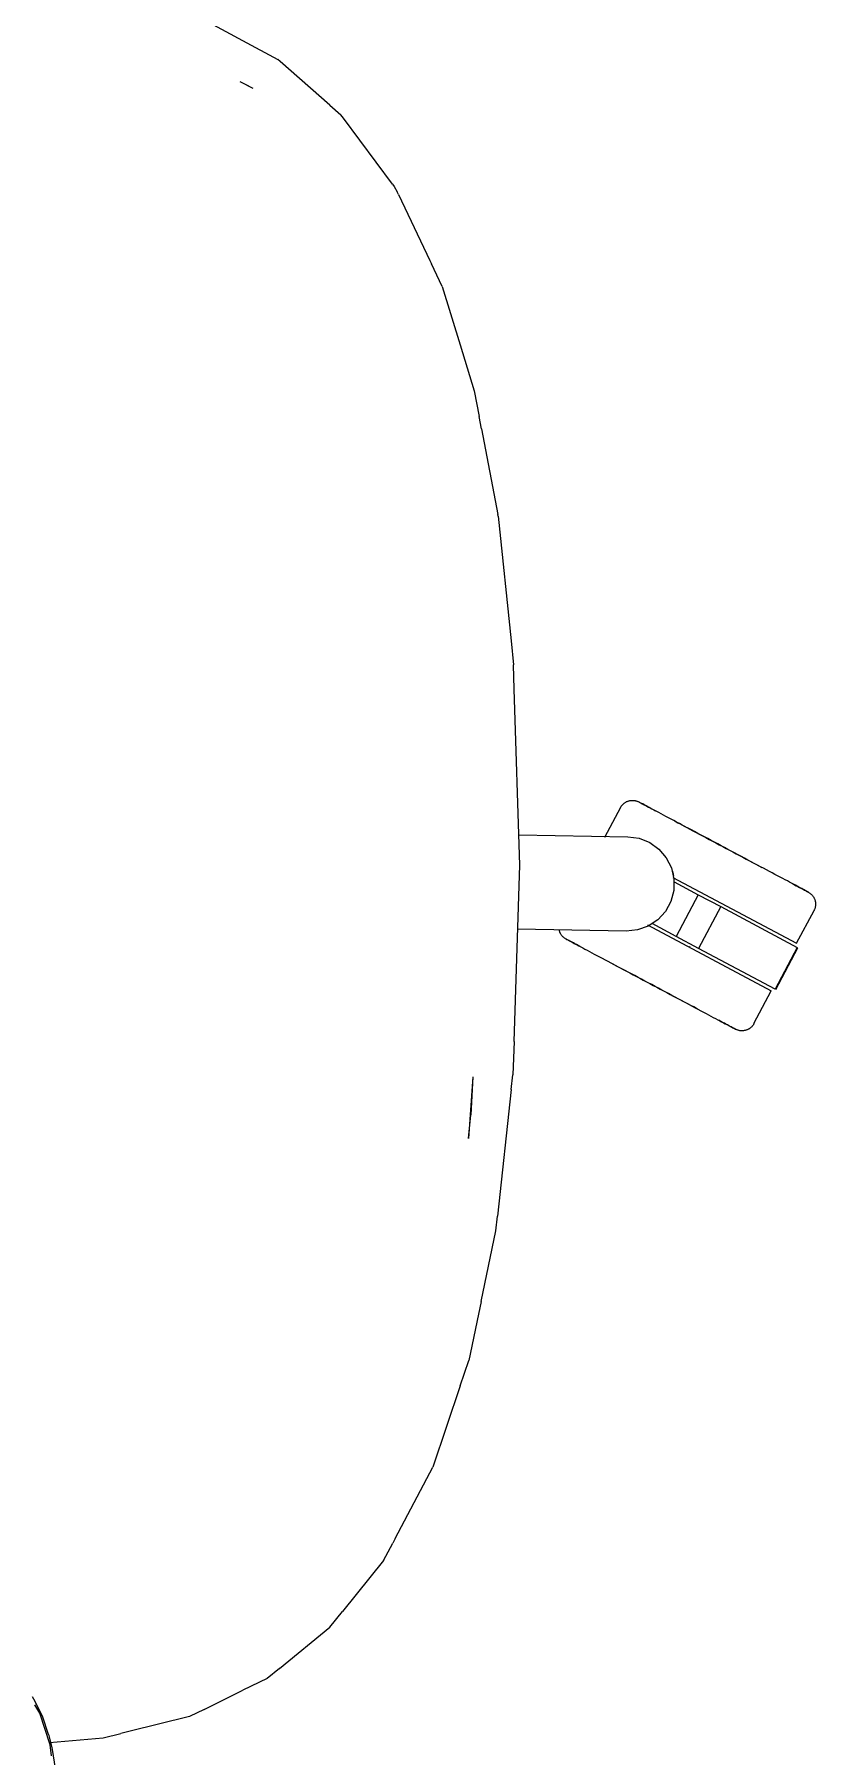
# Model space of a CAD drawing. Header units: millimetres. Extents: x 155927 to 295199, y -4084 to 97293.
# Drawn here: x 185533 to 185765, y 30484 to 30995 of the extents above; entities that cross this region are included whole.
import ezdxf

# ---------------------------------------------------------------- set-up
doc = ezdxf.new("R2010")
doc.units = ezdxf.units.MM
doc.header["$MEASUREMENT"] = 0
doc.layers.add('G-IMPT', color=8, linetype='CONTINUOUS', lineweight=9)
doc.layers.add('I-FURN', color=8, linetype='CONTINUOUS', lineweight=9)

msp = doc.modelspace()

# ---------------------------------------------------------------- linework, layer by layer
at = {"layer": 'G-IMPT'}
for p, q in [((185583.78, 30998.76), (185595.01, 30992.75)), ((185595.01, 30992.75), (185605.45, 30987.17)), ((185606.11, 30986.58), (185605.45, 30987.17)), ((185620.9, 30973.56), (185606.11, 30986.58)), ((185595.85, 30979.73), (185594.26, 30980.51)), ((185598.15, 30978.56), (185594.26, 30980.51)), ((185598.15, 30978.56), (185595.85, 30979.73)), ((185620.9, 30973.56), (185624.16, 30970.69)), ((185624.88, 30969.72), (185624.16, 30970.69)), ((185639.45, 30950.23), (185624.88, 30969.72)), ((185639.45, 30950.23), (185639.91, 30949.46)), ((185639.91, 30949.46), (185640.85, 30947.88)), ((185641.28, 30947.17), (185640.85, 30947.88)), ((185641.28, 30947.17), (185650.54, 30927.53)), ((185650.54, 30927.53), (185650.98, 30926.61)), ((185654.17, 30919.85), (185650.98, 30926.61)), ((185654.17, 30919.85), (185659.49, 30902.58)), ((185659.49, 30902.58), (185663.68, 30888.97)), ((185663.68, 30888.97), (185665.14, 30881.37)), ((185665.84, 30877.7), (185665.14, 30881.37)), ((185665.84, 30877.7), (185670.71, 30852.32)), ((185670.8, 30851.86), (185670.71, 30852.32)), ((185670.8, 30851.86), (185674.62, 30814.87)), ((185674.62, 30814.87), (185675.35, 30807.8)), ((185675.58, 30800.54), (185675.35, 30807.8)), ((185677.19, 30748.38), (185675.58, 30800.54)), ((185675.49, 30696.2), (185677.19, 30748.38)), ((185675.49, 30696.2), (185675.17, 30686.26)), ((185663.28, 30685.72), (185662.04, 30667.44)), ((185663.28, 30685.72), (185662.65, 30674.39)), ((185674.68, 30681.88), (185675.17, 30686.26)), ((185674.68, 30681.88), (185670.55, 30644.44)), ((185662.04, 30667.44), (185662.65, 30674.39)), ((185670.07, 30640.02), (185670.55, 30644.44)), ((185665.72, 30619.08), (185670.07, 30640.02)), ((185665.72, 30619.08), (185664.95, 30615.4)), ((185664.95, 30615.4), (185662.08, 30601.58)), ((185659.57, 30594.14), (185662.08, 30601.58)), ((185659.57, 30594.14), (185651.42, 30570.05)), ((185640.25, 30548.88), (185650.54, 30568.39)), ((185650.54, 30568.39), (185651.42, 30570.05)), ((185636.81, 30542.38), (185639.52, 30547.51)), ((185640.25, 30548.88), (185639.52, 30547.51)), ((185636.81, 30542.38), (185624.6, 30527.24)), ((185620.84, 30522.58), (185624.6, 30527.24)), ((185605.9, 30510.41), (185620.84, 30522.58)), ((185605.9, 30510.41), (185602.24, 30507.43)), ((185602.24, 30507.43), (185595.08, 30503.91)), ((185533.52, 30500.58), (185532.72, 30501.95)), ((185535.73, 30495.94), (185533.52, 30500.58)), ((185583.61, 30498.26), (185595.08, 30503.91)), ((185534.87, 30497.16), (185533.4, 30499.61)), ((185537.9, 30487.77), (185534.87, 30497.16)), ((185537.47, 30490.85), (185535.73, 30495.94)), ((185579.25, 30496.11), (185561.31, 30491.71)), ((185583.61, 30498.26), (185579.25, 30496.11)), ((185537.47, 30490.85), (185538.45, 30486.93)), ((185553.64, 30489.83), (185558.93, 30491.13)), ((185561.31, 30491.71), (185558.93, 30491.13)), ((185537.77, 30488.39), (185553.64, 30489.83)), ((185538.36, 30484.48), (185537.9, 30487.77)), ((185538.45, 30486.93), (185539.56, 30480.17))]:
    msp.add_line(p, q, dxfattribs=at)
at = {"layer": 'I-FURN'}
for p, q in [((185707.07, 30765.46), (185702.36, 30756.62)), ((185707.07, 30765.46), (185707.14, 30765.61)), ((185707.14, 30765.61), (185707.23, 30765.74)), ((185707.23, 30765.74), (185707.32, 30765.88)), ((185707.32, 30765.88), (185707.41, 30766.01)), ((185707.41, 30766.01), (185707.51, 30766.13)), ((185707.51, 30766.13), (185707.62, 30766.26)), ((185707.62, 30766.26), (185707.73, 30766.37)), ((185707.73, 30766.37), (185707.84, 30766.49)), ((185707.84, 30766.49), (185707.96, 30766.6)), ((185707.96, 30766.6), (185708.08, 30766.7)), ((185708.08, 30766.7), (185708.21, 30766.8)), ((185708.21, 30766.8), (185708.34, 30766.89)), ((185708.34, 30766.89), (185708.48, 30766.98)), ((185708.48, 30766.98), (185708.61, 30767.07)), ((185708.61, 30767.07), (185708.76, 30767.14)), ((185708.76, 30767.14), (185708.9, 30767.22)), ((185708.9, 30767.22), (185709.05, 30767.28)), ((185709.05, 30767.28), (185709.2, 30767.34)), ((185709.2, 30767.34), (185709.35, 30767.4)), ((185709.35, 30767.4), (185709.5, 30767.44)), ((185709.5, 30767.44), (185709.66, 30767.49)), ((185709.66, 30767.49), (185709.81, 30767.52)), ((185709.81, 30767.52), (185709.97, 30767.55)), ((185709.97, 30767.55), (185710.13, 30767.57)), ((185710.13, 30767.57), (185710.29, 30767.59)), ((185710.29, 30767.59), (185710.45, 30767.6)), ((185710.45, 30767.6), (185710.62, 30767.6)), ((185710.62, 30767.6), (185710.78, 30767.6)), ((185710.78, 30767.6), (185710.94, 30767.59)), ((185710.94, 30767.59), (185711.1, 30767.58)), ((185711.1, 30767.58), (185711.26, 30767.55)), ((185711.26, 30767.55), (185711.42, 30767.52)), ((185711.42, 30767.52), (185711.57, 30767.49)), ((185711.57, 30767.49), (185711.73, 30767.45)), ((185711.73, 30767.45), (185711.88, 30767.4)), ((185711.88, 30767.4), (185712.04, 30767.35)), ((185712.04, 30767.35), (185712.19, 30767.29)), ((185712.19, 30767.29), (185712.33, 30767.22)), ((185712.33, 30767.22), (185712.48, 30767.15)), ((185712.48, 30767.15), (185712.52, 30767.13)), ((185712.52, 30767.13), (185712.54, 30767.12)), ((185712.56, 30767.11), (185712.52, 30767.13)), ((185712.52, 30767.13), (185712.52, 30767.13)), ((185712.54, 30767.12), (185712.6, 30767.09)), ((185712.65, 30767.06), (185712.56, 30767.11)), ((185712.6, 30767.09), (185712.7, 30767.04)), ((185712.77, 30767), (185712.65, 30767.06)), ((185712.7, 30767.04), (185712.84, 30766.96)), ((185712.93, 30766.91), (185712.77, 30767)), ((185712.84, 30766.96), (185713.02, 30766.86)), ((185713.13, 30766.8), (185712.93, 30766.91)), ((185713.02, 30766.86), (185713.24, 30766.75)), ((185713.37, 30766.68), (185713.13, 30766.8)), ((185713.24, 30766.75), (185713.49, 30766.61)), ((185713.65, 30766.53), (185713.37, 30766.68)), ((185713.49, 30766.61), (185713.79, 30766.45)), ((185713.97, 30766.36), (185713.65, 30766.53)), ((185713.79, 30766.45), (185714.13, 30766.27)), ((185714.32, 30766.17), (185713.97, 30766.36)), ((185714.13, 30766.27), (185714.5, 30766.08)), ((185714.72, 30765.96), (185714.32, 30766.17)), ((185714.5, 30766.08), (185714.91, 30765.86)), ((185715.15, 30765.73), (185714.72, 30765.96)), ((185714.91, 30765.86), (185715.36, 30765.62)), ((185715.61, 30765.48), (185715.15, 30765.73)), ((185715.36, 30765.62), (185715.84, 30765.36)), ((185716.11, 30765.22), (185715.61, 30765.48)), ((185715.84, 30765.36), (185716.36, 30765.09)), ((185716.65, 30764.93), (185716.11, 30765.22)), ((185716.36, 30765.09), (185716.91, 30764.8)), ((185717.22, 30764.63), (185716.65, 30764.93)), ((185716.91, 30764.8), (185717.49, 30764.49)), ((185717.82, 30764.31), (185717.22, 30764.63)), ((185718.45, 30763.97), (185717.82, 30764.31)), ((185719.12, 30763.62), (185718.45, 30763.97)), ((185719.81, 30763.25), (185719.12, 30763.62)), ((185720.53, 30762.87), (185719.81, 30763.25)), ((185721.28, 30762.47), (185720.53, 30762.87)), ((185722.06, 30762.06), (185721.28, 30762.47)), ((185722.86, 30761.63), (185722.06, 30762.06)), ((185723.68, 30761.19), (185722.86, 30761.63)), ((185723.24, 30761.43), (185724.07, 30760.99)), ((185724.53, 30760.74), (185723.68, 30761.19)), ((185724.07, 30760.99), (185724.93, 30760.53)), ((185725.4, 30760.28), (185724.53, 30760.74)), ((185724.93, 30760.53), (185725.81, 30760.07)), ((185676.91, 30757.41), (185709.25, 30756.84)), ((185709.25, 30756.84), (185712.59, 30756.38)), ((185712.59, 30756.38), (185715.73, 30755.13)), ((185726.29, 30759.81), (185725.4, 30760.28)), ((185725.81, 30760.07), (185726.7, 30759.59)), ((185727.19, 30759.33), (185726.29, 30759.81)), ((185726.7, 30759.59), (185727.61, 30759.1)), ((185728.11, 30758.84), (185727.19, 30759.33)), ((185727.61, 30759.1), (185728.54, 30758.61)), ((185729.05, 30758.34), (185728.11, 30758.84)), ((185728.54, 30758.61), (185729.49, 30758.11)), ((185730, 30757.83), (185729.05, 30758.34)), ((185729.49, 30758.11), (185730.45, 30757.6)), ((185730.97, 30757.32), (185730, 30757.83)), ((185730.45, 30757.6), (185731.41, 30757.08)), ((185731.94, 30756.8), (185730.97, 30757.32)), ((185731.41, 30757.08), (185732.39, 30756.56)), ((185732.93, 30756.28), (185731.94, 30756.8)), ((185732.39, 30756.56), (185733.38, 30756.04)), ((185733.92, 30755.75), (185732.93, 30756.28)), ((185733.38, 30756.04), (185734.37, 30755.51)), ((185734.91, 30755.22), (185733.92, 30755.75)), ((185734.37, 30755.51), (185735.37, 30754.98)), ((185735.92, 30754.69), (185734.91, 30755.22)), ((185715.73, 30755.13), (185718.47, 30753.16)), ((185718.47, 30753.16), (185720.66, 30750.6)), ((185720.66, 30750.6), (185722.18, 30747.58)), ((185735.37, 30754.98), (185736.38, 30754.44)), ((185736.92, 30754.16), (185735.92, 30754.69)), ((185736.38, 30754.44), (185737.38, 30753.91)), ((185737.92, 30753.62), (185736.92, 30754.16)), ((185737.38, 30753.91), (185738.39, 30753.38)), ((185738.93, 30753.09), (185737.92, 30753.62)), ((185738.39, 30753.38), (185739.39, 30752.84)), ((185739.93, 30752.55), (185738.93, 30753.09)), ((185739.39, 30752.84), (185740.39, 30752.31)), ((185740.93, 30752.02), (185739.93, 30752.55)), ((185740.39, 30752.31), (185741.39, 30751.78)), ((185741.93, 30751.49), (185740.93, 30752.02)), ((185741.39, 30751.78), (185742.38, 30751.25)), ((185742.91, 30750.97), (185741.93, 30751.49)), ((185742.38, 30751.25), (185743.36, 30750.73)), ((185743.89, 30750.45), (185742.91, 30750.97)), ((185743.36, 30750.73), (185744.34, 30750.21)), ((185744.86, 30749.93), (185743.89, 30750.45)), ((185744.34, 30750.21), (185745.3, 30749.7)), ((185722.18, 30747.58), (185722.93, 30744.29)), ((185745.82, 30749.42), (185744.86, 30749.93)), ((185745.3, 30749.7), (185746.25, 30749.19)), ((185746.76, 30748.92), (185745.82, 30749.42)), ((185746.25, 30749.19), (185747.19, 30748.69)), ((185747.69, 30748.43), (185746.76, 30748.92)), ((185747.19, 30748.69), (185748.11, 30748.2)), ((185748.61, 30747.94), (185747.69, 30748.43)), ((185748.11, 30748.2), (185749.02, 30747.72)), ((185749.5, 30747.47), (185748.61, 30747.94)), ((185750.38, 30747), (185749.5, 30747.47)), ((185751.23, 30746.54), (185750.38, 30747)), ((185752.07, 30746.1), (185751.23, 30746.54)), ((185752.88, 30745.67), (185752.07, 30746.1)), ((185753.67, 30745.25), (185752.88, 30745.67)), ((185754.43, 30744.84), (185753.67, 30745.25)), ((185722.87, 30740.92), (185722, 30737.66)), ((185722.59, 30744.79), (185759.31, 30725.26)), ((185722.93, 30744.29), (185722.87, 30740.92)), ((185723, 30743.44), (185730.14, 30739.64)), ((185755.17, 30744.45), (185754.43, 30744.84)), ((185755.87, 30744.08), (185755.17, 30744.45)), ((185756.55, 30743.72), (185755.87, 30744.08)), ((185757.2, 30743.37), (185756.55, 30743.72)), ((185757.82, 30743.05), (185757.2, 30743.37)), ((185758.4, 30742.73), (185757.82, 30743.05)), ((185758.09, 30742.9), (185758.66, 30742.6)), ((185758.95, 30742.44), (185758.4, 30742.73)), ((185758.66, 30742.6), (185759.19, 30742.31)), ((185759.47, 30742.17), (185758.95, 30742.44)), ((185759.19, 30742.31), (185759.69, 30742.05)), ((185759.95, 30741.91), (185759.47, 30742.17)), ((185759.69, 30742.05), (185760.16, 30741.8)), ((185760.4, 30741.67), (185759.95, 30741.91)), ((185760.16, 30741.8), (185760.59, 30741.57)), ((185760.81, 30741.46), (185760.4, 30741.67)), ((185760.59, 30741.57), (185760.98, 30741.36)), ((185761.18, 30741.26), (185760.81, 30741.46)), ((185760.98, 30741.36), (185761.34, 30741.17)), ((185761.51, 30741.08), (185761.18, 30741.26)), ((185761.34, 30741.17), (185761.66, 30741)), ((185761.81, 30740.92), (185761.51, 30741.08)), ((185761.66, 30741), (185761.94, 30740.85)), ((185762.07, 30740.78), (185761.81, 30740.92)), ((185761.94, 30740.85), (185762.18, 30740.73)), ((185762.29, 30740.67), (185762.07, 30740.78)), ((185762.18, 30740.73), (185762.38, 30740.62)), ((185762.47, 30740.57), (185762.29, 30740.67)), ((185762.38, 30740.62), (185762.54, 30740.53)), ((185762.61, 30740.5), (185762.47, 30740.57)), ((185762.54, 30740.53), (185762.66, 30740.47)), ((185762.71, 30740.44), (185762.61, 30740.5)), ((185762.66, 30740.47), (185762.74, 30740.43)), ((185762.77, 30740.41), (185762.71, 30740.44)), ((185762.74, 30740.43), (185762.78, 30740.4)), ((185762.79, 30740.4), (185762.77, 30740.41)), ((185762.78, 30740.4), (185762.79, 30740.4)), ((185762.79, 30740.4), (185762.93, 30740.32)), ((185762.93, 30740.32), (185763.07, 30740.24)), ((185763.07, 30740.24), (185763.2, 30740.15)), ((185763.2, 30740.15), (185763.33, 30740.05)), ((185763.33, 30740.05), (185763.46, 30739.95)), ((185763.46, 30739.95), (185763.58, 30739.85)), ((185722, 30737.66), (185720.38, 30734.7)), ((185730.14, 30739.64), (185723.57, 30727.28)), ((185730.14, 30739.64), (185736.78, 30736.11)), ((185736.78, 30736.11), (185730.21, 30723.75)), ((185736.78, 30736.11), (185759.49, 30724.03)), ((185759.31, 30725.26), (185764.46, 30734.95)), ((185763.58, 30739.85), (185763.7, 30739.74)), ((185763.7, 30739.74), (185763.81, 30739.62)), ((185763.81, 30739.62), (185763.92, 30739.51)), ((185763.92, 30739.51), (185764.03, 30739.38)), ((185764.03, 30739.38), (185764.13, 30739.26)), ((185764.13, 30739.26), (185764.22, 30739.12)), ((185764.22, 30739.12), (185764.31, 30738.99)), ((185764.31, 30738.99), (185764.39, 30738.85)), ((185764.39, 30738.85), (185764.47, 30738.71)), ((185764.48, 30734.99), (185764.46, 30734.95)), ((185764.47, 30738.71), (185764.54, 30738.57)), ((185764.55, 30735.13), (185764.48, 30734.99)), ((185764.54, 30738.57), (185764.61, 30738.42)), ((185764.61, 30735.28), (185764.55, 30735.13)), ((185764.61, 30738.42), (185764.67, 30738.27)), ((185764.67, 30735.43), (185764.61, 30735.28)), ((185764.67, 30738.27), (185764.72, 30738.12)), ((185764.73, 30735.58), (185764.67, 30735.43)), ((185764.72, 30738.12), (185764.77, 30737.96)), ((185764.77, 30735.74), (185764.73, 30735.58)), ((185764.77, 30737.96), (185764.81, 30737.81)), ((185764.82, 30735.89), (185764.77, 30735.74)), ((185764.81, 30737.81), (185764.85, 30737.65)), ((185764.85, 30736.05), (185764.82, 30735.89)), ((185764.85, 30737.65), (185764.88, 30737.49)), ((185764.88, 30736.21), (185764.85, 30736.05)), ((185764.88, 30737.49), (185764.9, 30737.33)), ((185764.9, 30736.37), (185764.88, 30736.21)), ((185764.9, 30737.33), (185764.92, 30737.17)), ((185764.92, 30736.53), (185764.9, 30736.37)), ((185764.92, 30737.17), (185764.93, 30737.01)), ((185764.93, 30736.69), (185764.92, 30736.53)), ((185764.93, 30737.01), (185764.93, 30736.85)), ((185764.93, 30736.85), (185764.93, 30736.69)), ((185715.29, 30730.35), (185712.12, 30729.21)), ((185715.05, 30730.68), (185751.8, 30711.14)), ((185718.1, 30732.22), (185715.29, 30730.35)), ((185723.57, 30727.28), (185716.42, 30731.08)), ((185720.38, 30734.7), (185718.1, 30732.22)), ((185708.76, 30728.86), (185676.57, 30729.42)), ((185688.9, 30729.11), (185688.86, 30729.27)), ((185688.94, 30728.95), (185688.9, 30729.11)), ((185688.99, 30728.8), (185688.94, 30728.95)), ((185689.04, 30728.65), (185688.99, 30728.8)), ((185689.1, 30728.5), (185689.04, 30728.65)), ((185689.17, 30728.35), (185689.1, 30728.5)), ((185689.24, 30728.21), (185689.17, 30728.35)), ((185689.32, 30728.06), (185689.24, 30728.21)), ((185689.4, 30727.93), (185689.32, 30728.06)), ((185689.49, 30727.79), (185689.4, 30727.93)), ((185689.58, 30727.66), (185689.49, 30727.79)), ((185689.68, 30727.53), (185689.58, 30727.66)), ((185689.79, 30727.41), (185689.68, 30727.53)), ((185689.9, 30727.29), (185689.79, 30727.41)), ((185690.01, 30727.18), (185689.9, 30727.29)), ((185690.13, 30727.07), (185690.01, 30727.18)), ((185690.25, 30726.96), (185690.13, 30727.07)), ((185690.38, 30726.86), (185690.25, 30726.96)), ((185690.51, 30726.77), (185690.38, 30726.86)), ((185690.64, 30726.68), (185690.51, 30726.77)), ((185690.78, 30726.59), (185690.64, 30726.68)), ((185690.92, 30726.52), (185690.78, 30726.59)), ((185690.93, 30726.51), (185690.92, 30726.52)), ((185690.92, 30726.52), (185690.94, 30726.51)), ((185690.97, 30726.49), (185690.93, 30726.51)), ((185690.94, 30726.51), (185691, 30726.47)), ((185691.05, 30726.45), (185690.97, 30726.49)), ((185691, 30726.47), (185691.1, 30726.42)), ((185691.17, 30726.38), (185691.05, 30726.45)), ((185691.1, 30726.42), (185691.24, 30726.35)), ((185691.33, 30726.3), (185691.17, 30726.38)), ((185691.24, 30726.35), (185691.42, 30726.25)), ((185691.53, 30726.19), (185691.33, 30726.3)), ((185691.42, 30726.25), (185691.64, 30726.13)), ((185691.78, 30726.06), (185691.53, 30726.19)), ((185691.64, 30726.13), (185691.9, 30726)), ((185692.05, 30725.91), (185691.78, 30726.06)), ((185691.9, 30726), (185692.2, 30725.84)), ((185692.37, 30725.74), (185692.05, 30725.91)), ((185692.2, 30725.84), (185692.53, 30725.66)), ((185692.73, 30725.55), (185692.37, 30725.74)), ((185692.53, 30725.66), (185692.9, 30725.46)), ((185693.12, 30725.35), (185692.73, 30725.55)), ((185692.9, 30725.46), (185693.31, 30725.24)), ((185693.55, 30725.12), (185693.12, 30725.35)), ((185693.31, 30725.24), (185693.76, 30725.01)), ((185694.02, 30724.87), (185693.55, 30725.12)), ((185693.76, 30725.01), (185694.24, 30724.75)), ((185694.52, 30724.6), (185694.02, 30724.87)), ((185694.24, 30724.75), (185694.76, 30724.47)), ((185695.05, 30724.32), (185694.52, 30724.6)), ((185712.12, 30729.21), (185708.76, 30728.86)), ((185730.21, 30723.75), (185723.57, 30727.28)), ((185694.76, 30724.47), (185695.31, 30724.18)), ((185695.62, 30724.02), (185695.05, 30724.32)), ((185695.31, 30724.18), (185695.9, 30723.87)), ((185695.9, 30723.87), (185696.51, 30723.54)), ((185696.51, 30723.54), (185697.16, 30723.2)), ((185697.16, 30723.2), (185697.84, 30722.84)), ((185697.84, 30722.84), (185698.54, 30722.46)), ((185698.54, 30722.46), (185699.28, 30722.07)), ((185699.28, 30722.07), (185700.04, 30721.67)), ((185700.04, 30721.67), (185700.83, 30721.25)), ((185700.83, 30721.25), (185701.64, 30720.82)), ((185701.64, 30720.82), (185702.48, 30720.37)), ((185702.48, 30720.37), (185703.33, 30719.92)), ((185703.33, 30719.92), (185704.21, 30719.45)), ((185727.51, 30724.05), (185727.72, 30724.43)), ((185752.92, 30711.67), (185730.21, 30723.75)), ((185759.49, 30724.03), (185752.92, 30711.67)), ((185753.09, 30711.58), (185759.66, 30723.94)), ((185704.21, 30719.45), (185705.11, 30718.97)), ((185705.6, 30718.71), (185704.69, 30719.19)), ((185705.11, 30718.97), (185706.02, 30718.49)), ((185706.52, 30718.22), (185705.6, 30718.71)), ((185706.02, 30718.49), (185706.95, 30717.99)), ((185707.46, 30717.72), (185706.52, 30718.22)), ((185706.95, 30717.99), (185707.89, 30717.49)), ((185708.41, 30717.22), (185707.46, 30717.72)), ((185707.89, 30717.49), (185708.85, 30716.98)), ((185709.37, 30716.7), (185708.41, 30717.22)), ((185708.85, 30716.98), (185709.82, 30716.47)), ((185710.35, 30716.19), (185709.37, 30716.7)), ((185709.82, 30716.47), (185710.8, 30715.95)), ((185711.33, 30715.66), (185710.35, 30716.19)), ((185710.8, 30715.95), (185711.79, 30715.42)), ((185712.32, 30715.14), (185711.33, 30715.66)), ((185711.79, 30715.42), (185712.78, 30714.89)), ((185713.32, 30714.61), (185712.32, 30715.14)), ((185712.78, 30714.89), (185713.78, 30714.36)), ((185714.32, 30714.07), (185713.32, 30714.61)), ((185713.78, 30714.36), (185714.78, 30713.83)), ((185715.32, 30713.54), (185714.32, 30714.07)), ((185714.78, 30713.83), (185715.79, 30713.29)), ((185716.33, 30713.01), (185715.32, 30713.54)), ((185715.79, 30713.29), (185716.79, 30712.76)), ((185717.33, 30712.47), (185716.33, 30713.01)), ((185716.79, 30712.76), (185717.8, 30712.23)), ((185718.34, 30711.94), (185717.33, 30712.47)), ((185717.8, 30712.23), (185718.8, 30711.69)), ((185719.34, 30711.41), (185718.34, 30711.94)), ((185718.8, 30711.69), (185719.79, 30711.16)), ((185720.33, 30710.88), (185719.34, 30711.41)), ((185719.79, 30711.16), (185720.79, 30710.64)), ((185721.32, 30710.35), (185720.33, 30710.88)), ((185720.79, 30710.64), (185721.77, 30710.11)), ((185722.3, 30709.83), (185721.32, 30710.35)), ((185721.77, 30710.11), (185722.74, 30709.6)), ((185723.26, 30709.32), (185722.3, 30709.83)), ((185722.74, 30709.6), (185723.71, 30709.08)), ((185724.22, 30708.81), (185723.26, 30709.32)), ((185746.65, 30701.45), (185751.8, 30711.14)), ((185723.71, 30709.08), (185724.66, 30708.58)), ((185725.17, 30708.31), (185724.22, 30708.81)), ((185724.66, 30708.58), (185725.6, 30708.08)), ((185726.1, 30707.81), (185725.17, 30708.31)), ((185725.6, 30708.08), (185726.52, 30707.59)), ((185727.01, 30707.33), (185726.1, 30707.81)), ((185726.52, 30707.59), (185727.42, 30707.11)), ((185727.91, 30706.85), (185727.01, 30707.33)), ((185727.42, 30707.11), (185728.31, 30706.63)), ((185728.78, 30706.38), (185727.91, 30706.85)), ((185728.31, 30706.63), (185729.18, 30706.17)), ((185729.64, 30705.93), (185728.78, 30706.38)), ((185729.18, 30706.17), (185730.03, 30705.72)), ((185730.47, 30705.48), (185729.64, 30705.93)), ((185730.03, 30705.72), (185730.85, 30705.28)), ((185730.85, 30705.28), (185731.65, 30704.86)), ((185731.65, 30704.86), (185732.43, 30704.45)), ((185732.43, 30704.45), (185733.18, 30704.05)), ((185733.18, 30704.05), (185733.9, 30703.66)), ((185733.9, 30703.66), (185734.59, 30703.29)), ((185734.59, 30703.29), (185735.26, 30702.94)), ((185735.26, 30702.94), (185735.89, 30702.6)), ((185735.89, 30702.6), (185736.49, 30702.28)), ((185736.8, 30702.12), (185736.22, 30702.43)), ((185736.49, 30702.28), (185737.06, 30701.98)), ((185737.36, 30701.83), (185736.8, 30702.12)), ((185737.06, 30701.98), (185737.6, 30701.7)), ((185737.87, 30701.55), (185737.36, 30701.83)), ((185737.6, 30701.7), (185738.1, 30701.43)), ((185738.35, 30701.29), (185737.87, 30701.55)), ((185738.1, 30701.43), (185738.56, 30701.18)), ((185738.8, 30701.06), (185738.35, 30701.29)), ((185738.56, 30701.18), (185738.99, 30700.95)), ((185739.21, 30700.84), (185738.8, 30701.06)), ((185738.99, 30700.95), (185739.39, 30700.75)), ((185739.58, 30700.64), (185739.21, 30700.84)), ((185739.39, 30700.75), (185739.74, 30700.56)), ((185739.92, 30700.46), (185739.58, 30700.64)), ((185739.74, 30700.56), (185740.06, 30700.39)), ((185740.22, 30700.3), (185739.92, 30700.46)), ((185740.06, 30700.39), (185740.34, 30700.24)), ((185740.47, 30700.17), (185740.22, 30700.3)), ((185740.34, 30700.24), (185740.58, 30700.11)), ((185740.69, 30700.05), (185740.47, 30700.17)), ((185740.58, 30700.11), (185740.78, 30700)), ((185740.87, 30699.96), (185740.69, 30700.05)), ((185740.78, 30700), (185740.94, 30699.92)), ((185741.01, 30699.88), (185740.87, 30699.96)), ((185740.94, 30699.92), (185741.07, 30699.85)), ((185741.11, 30699.83), (185741.01, 30699.88)), ((185741.07, 30699.85), (185741.15, 30699.81)), ((185741.17, 30699.8), (185741.11, 30699.83)), ((185741.15, 30699.81), (185741.19, 30699.79)), ((185741.19, 30699.78), (185741.17, 30699.8)), ((185741.19, 30699.79), (185741.19, 30699.78)), ((185741.23, 30699.76), (185741.19, 30699.78)), ((185741.38, 30699.69), (185741.23, 30699.76)), ((185741.53, 30699.63), (185741.38, 30699.69)), ((185741.68, 30699.57), (185741.53, 30699.63)), ((185741.83, 30699.51), (185741.68, 30699.57)), ((185741.98, 30699.47), (185741.83, 30699.51)), ((185742.14, 30699.43), (185741.98, 30699.47)), ((185742.29, 30699.39), (185742.14, 30699.43)), ((185742.45, 30699.36), (185742.29, 30699.39)), ((185742.61, 30699.34), (185742.45, 30699.36)), ((185742.77, 30699.32), (185742.61, 30699.34)), ((185742.93, 30699.32), (185742.77, 30699.32)), ((185743.1, 30699.31), (185742.93, 30699.32)), ((185743.26, 30699.32), (185743.1, 30699.31)), ((185743.42, 30699.33), (185743.26, 30699.32)), ((185743.58, 30699.34), (185743.42, 30699.33)), ((185743.74, 30699.37), (185743.58, 30699.34)), ((185743.9, 30699.39), (185743.74, 30699.37)), ((185744.05, 30699.43), (185743.9, 30699.39)), ((185744.21, 30699.47), (185744.05, 30699.43)), ((185744.36, 30699.52), (185744.21, 30699.47)), ((185744.51, 30699.57), (185744.36, 30699.52)), ((185744.66, 30699.63), (185744.51, 30699.57)), ((185744.81, 30699.7), (185744.66, 30699.63)), ((185744.96, 30699.77), (185744.81, 30699.7)), ((185745.1, 30699.85), (185744.96, 30699.77)), ((185745.23, 30699.93), (185745.1, 30699.85)), ((185745.37, 30700.02), (185745.23, 30699.93)), ((185745.5, 30700.12), (185745.37, 30700.02)), ((185745.63, 30700.21), (185745.5, 30700.12)), ((185745.75, 30700.32), (185745.63, 30700.21)), ((185745.87, 30700.43), (185745.75, 30700.32)), ((185745.98, 30700.54), (185745.87, 30700.43)), ((185746.09, 30700.66), (185745.98, 30700.54)), ((185746.2, 30700.78), (185746.09, 30700.66)), ((185746.3, 30700.91), (185746.2, 30700.78)), ((185746.39, 30701.04), (185746.3, 30700.91)), ((185746.48, 30701.17), (185746.39, 30701.04)), ((185746.57, 30701.31), (185746.48, 30701.17)), ((185746.65, 30701.45), (185746.57, 30701.31))]:
    msp.add_line(p, q, dxfattribs=at)
msp.add_arc((185709.2, 30742.85), 13.81, 12.3473, 17.336, dxfattribs=at)
msp.add_open_spline([(185722.52, 30746.49), (185722.64, 30746.07), (185722.71, 30745.64), (185722.77, 30745.2)], degree=3, dxfattribs=at)

doc.saveas('drawing.dxf')
